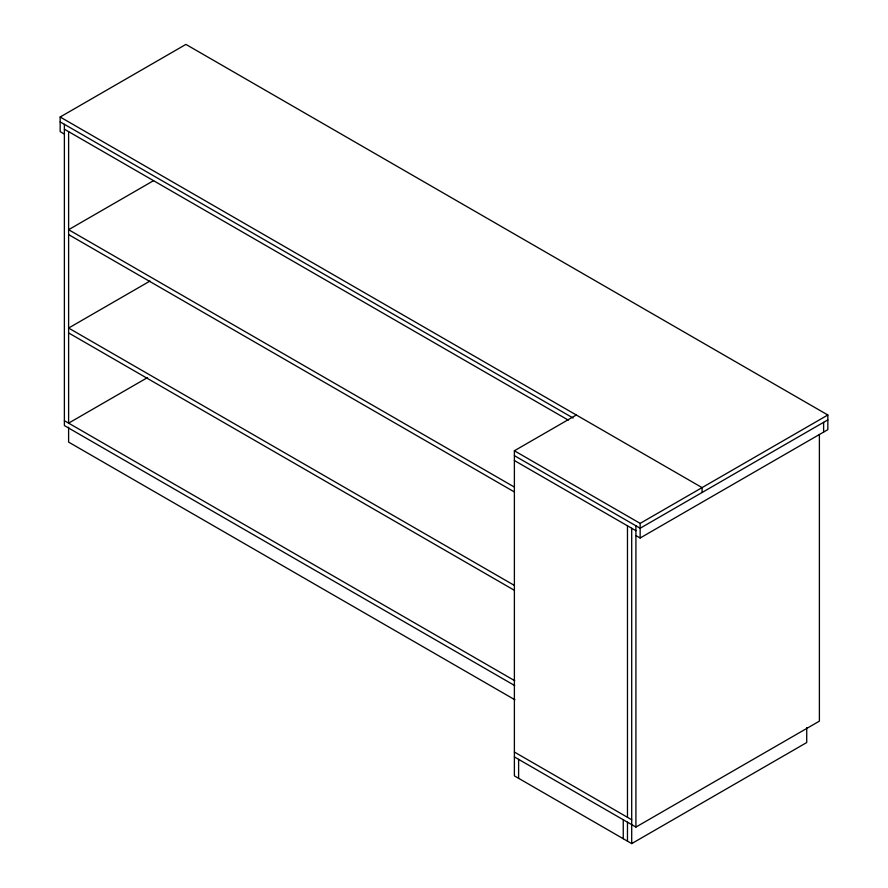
<?xml version="1.0" encoding="UTF-8"?>
<svg xmlns="http://www.w3.org/2000/svg" width="888" height="888" viewBox="0 0 888 888"><rect width="100%" height="100%" fill="white"/><g stroke="black" fill="none" stroke-linecap="round" stroke-linejoin="round"><path stroke-width="1.33" d="M64.38 134.077L60.162 131.635L60.162 117.005L185.914 44.4L827.838 415.007L827.838 429.637L640.148 538.006L635.919 535.564M153.602 180.641L68.609 229.703L514.096 486.913M150.005 281.052L68.609 328.049L514.096 585.248M147.608 377.533L68.609 423.143L68.609 131.635M806.726 727.649L806.726 742.546L631.701 843.6L514.385 775.868L514.385 450.771L576.323 415.007M514.385 450.771L640.148 523.376L827.838 415.007M827.838 419.891L640.148 528.249L514.385 455.644M514.385 756.909L635.919 827.072L819.391 721.145L819.391 434.454M60.162 117.005L702.086 487.612L702.086 492.496M60.162 121.878L573.082 418.015M64.38 129.193L568.287 420.124M514.385 460.528L635.919 530.691M68.609 234.587L514.096 491.786M68.609 332.922L514.096 590.132M64.38 420.701L514.707 680.696M514.707 685.569L64.38 425.585L64.38 124.32M514.885 699.766L68.609 442.102L68.609 427.206M514.385 752.036L631.701 819.757M823.62 422.322L823.62 432.079M640.148 523.376L640.148 538.006M635.919 525.818L635.919 827.072M631.701 528.249L631.701 843.6M627.472 525.818L627.472 817.326M627.472 822.199L627.472 841.158M623.254 819.757L623.254 838.727M518.614 759.351L518.614 778.31"/></g></svg>
